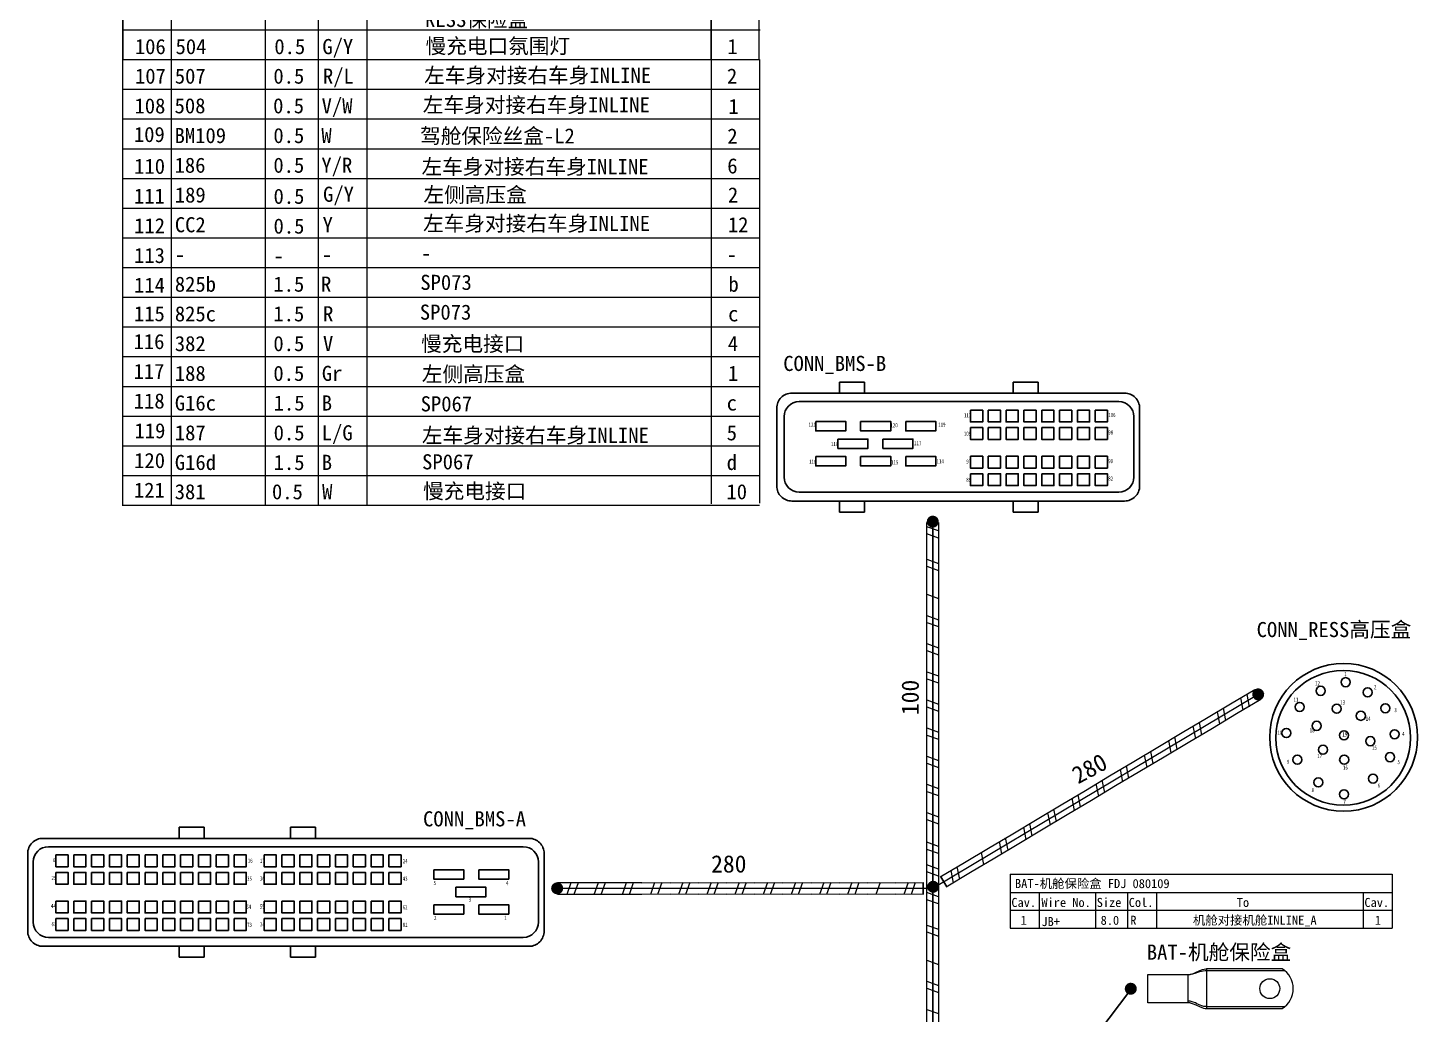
# Model space of a CAD drawing. Header units: millimetres. Extents: x 17 to 3784, y 12 to 1382.
# Drawn here: x 1904.2 to 2020.1, y 214.5 to 297 of the extents above; entities that cross this region are included whole.
import ezdxf

# ---------------------------------------------------------------- set-up
doc = ezdxf.new("R2010")
doc.units = ezdxf.units.MM
doc.styles.add('FangSong_GB2312_Style', font='simfang.ttf')
doc.styles.add('仿宋_GB2312', font='', dxfattribs={"width": 0.7})
doc.styles.get('仿宋_GB2312').set_extended_font_data('宋体')

msp = doc.modelspace()

# ---------------------------------------------------------------- hatches: boundary and pattern name
h = msp.add_hatch(color=0)
edge = h.paths.add_edge_path(flags=0)
edge.add_arc((1979.9, 255.69), 0.507, 180, 540)
h = msp.add_hatch(color=0)
edge = h.paths.add_edge_path(flags=0)
edge.add_arc((2007.1, 241.24), 0.507, 30.8401, 390.8401)
h = msp.add_hatch(color=0)
edge = h.paths.add_edge_path(flags=0)
edge.add_arc((1948.5, 225.02), 0.507, 180, 540)
h = msp.add_hatch(color=0)
edge = h.paths.add_edge_path(flags=0)
edge.add_arc((1979.93, 225.15), 0.507, 180, 540)
h = msp.add_hatch(color=0)
edge = h.paths.add_edge_path(flags=0)
edge.add_arc((1996.45, 216.62), 0.507, 232.8228, 592.8228)

# ---------------------------------------------------------------- linework, layer by layer
for p, q in [((1961.38, 322), (1961.38, 294.33)), ((1912.19, 321.96), (1912.19, 294.41)), ((1979.4, 255.61), (1980.38, 255.61)), ((2007.32, 240.81), (2006.82, 241.66)), ((1981.07, 225.14), (1980.57, 225.98)), ((1948.53, 225.51), (1948.53, 224.52)), ((1979.1, 225.5), (1979.1, 224.53)), ((1979.4, 225.01), (1980.38, 225.01)), ((1979.85, 194.67), (1996.37, 216.45))]:
    msp.add_line(p, q)
at = {"color": 0}
for p, q in [((1972.1, 267.36), (1974.2, 267.36)), ((1972.1, 267.36), (1972.1, 266.44)), ((1974.2, 267.36), (1974.2, 266.44)), ((1986.63, 267.36), (1986.63, 266.44)), ((1986.63, 267.36), (1988.72, 267.36)), ((1988.72, 267.36), (1988.72, 266.44)), ((1968.73, 265.74), (1995.45, 265.74)), ((1967.47, 259.42), (1967.47, 264.47)), ((1996.71, 264.47), (1996.71, 259.42)), ((1995.45, 258.15), (1968.73, 258.15)), ((1972.1, 257.41), (1972.1, 256.49)), ((1974.2, 257.41), (1974.2, 256.49)), ((1986.63, 257.41), (1986.63, 256.49)), ((1988.72, 257.41), (1988.72, 256.49)), ((1974.2, 256.49), (1972.1, 256.49)), ((1988.72, 256.49), (1986.63, 256.49)), ((1916.89, 230.13), (1918.99, 230.13)), ((1916.89, 229.2), (1916.89, 230.13)), ((1918.99, 230.13), (1918.99, 229.2)), ((1926.22, 229.2), (1926.22, 230.13)), ((1926.22, 230.13), (1928.31, 230.13)), ((1928.31, 230.13), (1928.31, 229.2)), ((1905.97, 228.5), (1945.67, 228.5)), ((1904.71, 222.18), (1904.71, 227.24)), ((1946.93, 227.24), (1946.93, 222.18)), ((1945.67, 220.92), (1905.97, 220.92)), ((1916.89, 219.25), (1916.89, 220.17)), ((1918.99, 219.25), (1918.99, 220.17)), ((1926.22, 219.25), (1926.22, 220.17)), ((1928.31, 220.17), (1928.31, 219.25)), ((1918.99, 219.25), (1916.89, 219.25)), ((1928.31, 219.25), (1926.22, 219.25))]:
    msp.add_line(p, q, dxfattribs=at)
at = {"color": 7, "linetype": 'Continuous', "lineweight": 13}
for points in [[(1965.36, 361.8), (1965.36, 294.33)], [(1916.24, 359.28), (1916.24, 294.33)], [(1924.09, 359.28), (1924.09, 294.33)], [(1928.53, 359.28), (1928.53, 294.33)], [(1932.59, 359.28), (1932.59, 294.33)], [(1912.18, 299.37), (1912.18, 257.02)], [(1912.24, 296.81), (1965.47, 296.81)], [(1912.18, 294.34), (1965.42, 294.34)], [(1916.24, 294.34), (1916.24, 257.07)], [(1924.08, 294.34), (1924.08, 257.07)], [(1928.53, 294.34), (1928.53, 257.07)], [(1932.59, 294.34), (1932.59, 257.07)], [(1961.36, 294.34), (1961.36, 257.17)], [(1965.42, 294.34), (1965.42, 257.23)], [(1912.18, 291.86), (1965.42, 291.86)], [(1912.18, 289.37), (1965.42, 289.37)], [(1912.18, 286.88), (1965.42, 286.88)], [(1912.18, 284.4), (1965.42, 284.4)], [(1912.18, 281.91), (1965.42, 281.91)], [(1912.18, 279.43), (1965.42, 279.43)], [(1912.18, 276.94), (1965.42, 276.94)], [(1912.18, 274.46), (1965.42, 274.46)], [(1912.18, 271.97), (1965.42, 271.97)], [(1912.18, 269.49), (1965.42, 269.49)], [(1912.18, 267), (1965.42, 267)], [(1912.18, 264.51), (1965.42, 264.51)], [(1912.18, 262.03), (1965.42, 262.03)], [(1912.18, 259.55), (1965.42, 259.55)], [(1912.19, 257.07), (1965.42, 257.07)], [(1979.89, 253.26), (1979.89, 229.75)], [(1980.19, 225.2), (2007.09, 241.26)], [(1986.37, 226.2), (2018.31, 226.2)], [(1986.37, 226.2), (1986.37, 221.69)], [(2018.31, 226.2), (2018.31, 221.69)], [(1979.83, 225), (1948.5, 225)], [(1986.37, 224.67), (2018.31, 224.67)], [(1988.8, 224.67), (1988.8, 221.69)], [(1993.51, 224.67), (1993.51, 221.69)], [(1996.18, 224.67), (1996.18, 221.69)], [(1998.61, 224.67), (1998.61, 221.69)], [(2015.88, 224.67), (2015.88, 221.69)], [(1979.89, 222.66), (1979.89, 199.15)], [(1986.37, 223.18), (2018.31, 223.18)], [(1986.37, 221.69), (2018.31, 221.69)], [(1997.88, 217.8), (2001.21, 217.8), (2001.21, 215.45), (1997.88, 215.45), (1997.88, 217.8)], [(2001.34, 217.81), (2001.51, 217.83), (2001.65, 217.88), (2001.8, 217.95), (2002.22, 218.14), (2002.44, 218.23), (2002.59, 218.27), (2002.73, 218.29), (2002.78, 218.29)], [(2002.78, 218.13), (2002.68, 218.12), (2002.5, 218.1), (2002.36, 218.07), (2002.1, 218), (2001.81, 217.91), (2001.62, 217.85), (2001.55, 217.84), (2001.41, 217.81)], [(2009.11, 218.29), (2002.78, 218.29), (2002.78, 214.96), (2009.11, 214.96)], [(2009.34, 218.13), (2002.78, 218.13)], [(2002.78, 215.13), (2002.67, 215.13), (2002.57, 215.15), (2002.39, 215.2), (2002.25, 215.25), (2001.98, 215.37), (2001.86, 215.43), (2001.66, 215.51), (2001.58, 215.54), (2001.41, 215.58), (2001.31, 215.59), (2001.21, 215.6)], [(2001.41, 215.44), (2001.59, 215.4), (2001.76, 215.34), (2001.94, 215.25), (2002.38, 215.06), (2002.53, 215), (2002.67, 214.97), (2002.78, 214.96)], [(2002.78, 215.13), (2009.34, 215.13)]]:
    msp.add_lwpolyline(points, dxfattribs=at)
at = {"color": 0}
msp.add_lwpolyline([(1968.12, 257.41, -0.414214), (1966.86, 258.67), (1966.86, 265.18, -0.414214), (1968.12, 266.44), (1995.93, 266.44, -0.414214), (1997.19, 265.18), (1997.19, 258.67, -0.414214), (1995.93, 257.41), (1968.12, 257.41)], format="xyb", dxfattribs=at)
for points in [[(1983.05, 265.01), (1984.07, 265.01), (1984.07, 264.03), (1983.05, 264.03)], [(1984.54, 265.01), (1985.56, 265.01), (1985.56, 264.03), (1984.54, 264.03)], [(1986.03, 265.01), (1987.05, 265.01), (1987.05, 264.03), (1986.03, 264.03)], [(1987.52, 265.01), (1988.54, 265.01), (1988.54, 264.03), (1987.52, 264.03)], [(1989.01, 265.01), (1990.03, 265.01), (1990.03, 264.03), (1989.01, 264.03)], [(1990.5, 265.01), (1991.52, 265.01), (1991.52, 264.03), (1990.5, 264.03)], [(1991.99, 265.01), (1993.01, 265.01), (1993.01, 264.03), (1991.99, 264.03)], [(1993.48, 265.01), (1994.5, 265.01), (1994.5, 264.03), (1993.48, 264.03)], [(1970.11, 264.07), (1972.62, 264.07), (1972.62, 263.28), (1970.11, 263.28)], [(1973.87, 264.07), (1976.38, 264.07), (1976.38, 263.28), (1973.87, 263.28)], [(1977.64, 264.07), (1980.15, 264.07), (1980.15, 263.28), (1977.64, 263.28)], [(1983.05, 263.56), (1984.07, 263.56), (1984.07, 262.57), (1983.05, 262.57)], [(1984.54, 263.56), (1985.56, 263.56), (1985.56, 262.57), (1984.54, 262.57)], [(1986.03, 263.56), (1987.05, 263.56), (1987.05, 262.57), (1986.03, 262.57)], [(1987.52, 263.56), (1988.54, 263.56), (1988.54, 262.57), (1987.52, 262.57)], [(1989.01, 263.56), (1990.03, 263.56), (1990.03, 262.57), (1989.01, 262.57)], [(1990.5, 263.56), (1991.52, 263.56), (1991.52, 262.57), (1990.5, 262.57)], [(1991.99, 263.56), (1993.01, 263.56), (1993.01, 262.57), (1991.99, 262.57)], [(1993.48, 263.56), (1994.5, 263.56), (1994.5, 262.57), (1993.48, 262.57)], [(1971.97, 262.6), (1974.48, 262.6), (1974.48, 261.81), (1971.97, 261.81)], [(1975.73, 262.6), (1978.24, 262.6), (1978.24, 261.81), (1975.73, 261.81)], [(1970.11, 261.14), (1972.62, 261.14), (1972.62, 260.35), (1970.11, 260.35)], [(1973.87, 261.14), (1976.38, 261.14), (1976.38, 260.35), (1973.87, 260.35)], [(1977.64, 261.14), (1980.15, 261.14), (1980.15, 260.35), (1977.64, 260.35)], [(1983.05, 261.16), (1984.07, 261.16), (1984.07, 260.17), (1983.05, 260.17)], [(1984.54, 261.16), (1985.56, 261.16), (1985.56, 260.17), (1984.54, 260.17)], [(1986.03, 261.16), (1987.05, 261.16), (1987.05, 260.17), (1986.03, 260.17)], [(1987.52, 261.16), (1988.54, 261.16), (1988.54, 260.17), (1987.52, 260.17)], [(1989.01, 261.16), (1990.03, 261.16), (1990.03, 260.17), (1989.01, 260.17)], [(1990.5, 261.16), (1991.52, 261.16), (1991.52, 260.17), (1990.5, 260.17)], [(1991.99, 261.16), (1993.01, 261.16), (1993.01, 260.17), (1991.99, 260.17)], [(1993.48, 261.16), (1994.5, 261.16), (1994.5, 260.17), (1993.48, 260.17)], [(1983.05, 259.7), (1984.07, 259.7), (1984.07, 258.71), (1983.05, 258.71)], [(1984.54, 259.7), (1985.56, 259.7), (1985.56, 258.71), (1984.54, 258.71)], [(1986.03, 259.7), (1987.05, 259.7), (1987.05, 258.71), (1986.03, 258.71)], [(1987.52, 259.7), (1988.54, 259.7), (1988.54, 258.71), (1987.52, 258.71)], [(1989.01, 259.7), (1990.03, 259.7), (1990.03, 258.71), (1989.01, 258.71)], [(1990.5, 259.7), (1991.52, 259.7), (1991.52, 258.71), (1990.5, 258.71)], [(1991.99, 259.7), (1993.01, 259.7), (1993.01, 258.71), (1991.99, 258.71)], [(1993.48, 259.7), (1994.5, 259.7), (1994.5, 258.71), (1993.48, 258.71)], [(1906.6, 227.81), (1907.62, 227.81), (1907.62, 226.82), (1906.6, 226.82)], [(1908.09, 227.81), (1909.11, 227.81), (1909.11, 226.82), (1908.09, 226.82)], [(1909.58, 227.81), (1910.6, 227.81), (1910.6, 226.82), (1909.58, 226.82)], [(1911.07, 227.81), (1912.09, 227.81), (1912.09, 226.82), (1911.07, 226.82)], [(1912.56, 227.81), (1913.57, 227.81), (1913.57, 226.82), (1912.56, 226.82)], [(1914.05, 227.81), (1915.06, 227.81), (1915.06, 226.82), (1914.05, 226.82)], [(1915.53, 227.81), (1916.55, 227.81), (1916.55, 226.82), (1915.53, 226.82)], [(1917.02, 227.81), (1918.04, 227.81), (1918.04, 226.82), (1917.02, 226.82)], [(1918.51, 227.81), (1919.53, 227.81), (1919.53, 226.82), (1918.51, 226.82)], [(1920, 227.81), (1921.02, 227.81), (1921.02, 226.82), (1920, 226.82)], [(1921.49, 227.81), (1922.51, 227.81), (1922.51, 226.82), (1921.49, 226.82)], [(1924, 227.81), (1925.02, 227.81), (1925.02, 226.82), (1924, 226.82)], [(1925.49, 227.81), (1926.51, 227.81), (1926.51, 226.82), (1925.49, 226.82)], [(1926.98, 227.81), (1928, 227.81), (1928, 226.82), (1926.98, 226.82)], [(1928.47, 227.81), (1929.49, 227.81), (1929.49, 226.82), (1928.47, 226.82)], [(1929.96, 227.81), (1930.98, 227.81), (1930.98, 226.82), (1929.96, 226.82)], [(1931.45, 227.81), (1932.47, 227.81), (1932.47, 226.82), (1931.45, 226.82)], [(1932.94, 227.81), (1933.96, 227.81), (1933.96, 226.82), (1932.94, 226.82)], [(1934.43, 227.81), (1935.45, 227.81), (1935.45, 226.82), (1934.43, 226.82)], [(1906.6, 226.35), (1907.62, 226.35), (1907.62, 225.36), (1906.6, 225.36)], [(1908.09, 226.35), (1909.11, 226.35), (1909.11, 225.36), (1908.09, 225.36)], [(1909.58, 226.35), (1910.6, 226.35), (1910.6, 225.36), (1909.58, 225.36)], [(1911.07, 226.35), (1912.09, 226.35), (1912.09, 225.36), (1911.07, 225.36)], [(1912.56, 226.35), (1913.57, 226.35), (1913.57, 225.36), (1912.56, 225.36)], [(1914.05, 226.35), (1915.06, 226.35), (1915.06, 225.36), (1914.05, 225.36)], [(1915.53, 226.35), (1916.55, 226.35), (1916.55, 225.36), (1915.53, 225.36)], [(1917.02, 226.35), (1918.04, 226.35), (1918.04, 225.36), (1917.02, 225.36)], [(1918.51, 226.35), (1919.53, 226.35), (1919.53, 225.36), (1918.51, 225.36)], [(1920, 226.35), (1921.02, 226.35), (1921.02, 225.36), (1920, 225.36)], [(1921.49, 226.35), (1922.51, 226.35), (1922.51, 225.36), (1921.49, 225.36)], [(1924, 226.35), (1925.02, 226.35), (1925.02, 225.36), (1924, 225.36)], [(1925.49, 226.35), (1926.51, 226.35), (1926.51, 225.36), (1925.49, 225.36)], [(1926.98, 226.35), (1928, 226.35), (1928, 225.36), (1926.98, 225.36)], [(1928.47, 226.35), (1929.49, 226.35), (1929.49, 225.36), (1928.47, 225.36)], [(1929.96, 226.35), (1930.98, 226.35), (1930.98, 225.36), (1929.96, 225.36)], [(1931.45, 226.35), (1932.47, 226.35), (1932.47, 225.36), (1931.45, 225.36)], [(1932.94, 226.35), (1933.96, 226.35), (1933.96, 225.36), (1932.94, 225.36)], [(1934.43, 226.35), (1935.45, 226.35), (1935.45, 225.36), (1934.43, 225.36)], [(1938.18, 226.58), (1940.69, 226.58), (1940.69, 225.79), (1938.18, 225.79)], [(1941.94, 226.58), (1944.46, 226.58), (1944.46, 225.79), (1941.94, 225.79)], [(1940.04, 225.11), (1942.55, 225.11), (1942.55, 224.32), (1940.04, 224.32)], [(1906.6, 223.95), (1907.62, 223.95), (1907.62, 222.96), (1906.6, 222.96)], [(1908.09, 223.95), (1909.11, 223.95), (1909.11, 222.96), (1908.09, 222.96)], [(1909.58, 223.95), (1910.6, 223.95), (1910.6, 222.96), (1909.58, 222.96)], [(1911.07, 223.95), (1912.09, 223.95), (1912.09, 222.96), (1911.07, 222.96)], [(1912.56, 223.95), (1913.57, 223.95), (1913.57, 222.96), (1912.56, 222.96)], [(1914.05, 223.95), (1915.06, 223.95), (1915.06, 222.96), (1914.05, 222.96)], [(1915.53, 223.95), (1916.55, 223.95), (1916.55, 222.96), (1915.53, 222.96)], [(1917.02, 223.95), (1918.04, 223.95), (1918.04, 222.96), (1917.02, 222.96)], [(1918.51, 223.95), (1919.53, 223.95), (1919.53, 222.96), (1918.51, 222.96)], [(1920, 223.95), (1921.02, 223.95), (1921.02, 222.96), (1920, 222.96)], [(1921.49, 223.95), (1922.51, 223.95), (1922.51, 222.96), (1921.49, 222.96)], [(1924, 223.95), (1925.02, 223.95), (1925.02, 222.96), (1924, 222.96)], [(1925.49, 223.95), (1926.51, 223.95), (1926.51, 222.96), (1925.49, 222.96)], [(1926.98, 223.95), (1928, 223.95), (1928, 222.96), (1926.98, 222.96)], [(1928.47, 223.95), (1929.49, 223.95), (1929.49, 222.96), (1928.47, 222.96)], [(1929.96, 223.95), (1930.98, 223.95), (1930.98, 222.96), (1929.96, 222.96)], [(1931.45, 223.95), (1932.47, 223.95), (1932.47, 222.96), (1931.45, 222.96)], [(1932.94, 223.95), (1933.96, 223.95), (1933.96, 222.96), (1932.94, 222.96)], [(1934.43, 223.95), (1935.45, 223.95), (1935.45, 222.96), (1934.43, 222.96)], [(1938.18, 223.65), (1940.69, 223.65), (1940.69, 222.86), (1938.18, 222.86)], [(1941.94, 223.65), (1944.46, 223.65), (1944.46, 222.86), (1941.94, 222.86)], [(1906.6, 222.49), (1907.62, 222.49), (1907.62, 221.5), (1906.6, 221.5)], [(1908.09, 222.49), (1909.11, 222.49), (1909.11, 221.5), (1908.09, 221.5)], [(1909.58, 222.49), (1910.6, 222.49), (1910.6, 221.5), (1909.58, 221.5)], [(1911.07, 222.49), (1912.09, 222.49), (1912.09, 221.5), (1911.07, 221.5)], [(1912.56, 222.49), (1913.57, 222.49), (1913.57, 221.5), (1912.56, 221.5)], [(1914.05, 222.49), (1915.06, 222.49), (1915.06, 221.5), (1914.05, 221.5)], [(1915.53, 222.49), (1916.55, 222.49), (1916.55, 221.5), (1915.53, 221.5)], [(1917.02, 222.49), (1918.04, 222.49), (1918.04, 221.5), (1917.02, 221.5)], [(1918.51, 222.49), (1919.53, 222.49), (1919.53, 221.5), (1918.51, 221.5)], [(1920, 222.49), (1921.02, 222.49), (1921.02, 221.5), (1920, 221.5)], [(1921.49, 222.49), (1922.51, 222.49), (1922.51, 221.5), (1921.49, 221.5)], [(1924, 222.49), (1925.02, 222.49), (1925.02, 221.5), (1924, 221.5)], [(1925.49, 222.49), (1926.51, 222.49), (1926.51, 221.5), (1925.49, 221.5)], [(1926.98, 222.49), (1928, 222.49), (1928, 221.5), (1926.98, 221.5)], [(1928.47, 222.49), (1929.49, 222.49), (1929.49, 221.5), (1928.47, 221.5)], [(1929.96, 222.49), (1930.98, 222.49), (1930.98, 221.5), (1929.96, 221.5)], [(1931.45, 222.49), (1932.47, 222.49), (1932.47, 221.5), (1931.45, 221.5)], [(1932.94, 222.49), (1933.96, 222.49), (1933.96, 221.5), (1932.94, 221.5)], [(1934.43, 222.49), (1935.45, 222.49), (1935.45, 221.5), (1934.43, 221.5)]]:
    msp.add_lwpolyline(points, close=True, dxfattribs=at)
at = {"color": 7, "linetype": 'Continuous', "lineweight": 0}
for points in [[(1980.37, 254.91), (1979.39, 255.26)], [(1979.4, 253.26), (1979.4, 255.62)], [(1980.38, 255.62), (1980.38, 253.26)], [(1980.37, 254.32), (1979.39, 254.68)], [(1979.4, 250.91), (1979.4, 253.26)], [(1979.4, 252.56), (1980.38, 252.2)], [(1980.38, 253.26), (1980.38, 250.91)], [(1979.4, 251.97), (1980.38, 251.61)], [(1979.4, 248.55), (1979.4, 250.91)], [(1980.38, 250.91), (1980.38, 248.55)], [(1979.4, 249.61), (1980.38, 249.26)], [(1979.4, 246.2), (1979.4, 248.55)], [(1980.38, 248.55), (1980.38, 246.2)], [(1979.4, 247.85), (1980.38, 247.49)], [(1979.4, 247.26), (1980.38, 246.91)], [(1979.4, 243.84), (1979.4, 246.2)], [(1980.38, 246.2), (1980.38, 243.84)], [(1979.4, 245.49), (1980.38, 245.14)], [(1979.4, 244.9), (1980.38, 244.55)], [(1979.4, 241.49), (1979.4, 243.84)], [(1980.38, 243.84), (1980.38, 241.49)], [(1979.4, 243.14), (1980.38, 242.79)], [(1979.4, 242.55), (1980.38, 242.2)], [(1979.4, 239.14), (1979.4, 241.49)], [(1980.38, 241.49), (1980.38, 239.14)], [(2004.79, 240.45), (2006.81, 241.66)], [(2005.63, 240.94), (2005.83, 239.91)], [(2006.14, 241.24), (2006.34, 240.21)], [(1979.4, 240.78), (1980.38, 240.43)], [(1979.4, 240.2), (1980.38, 239.84)], [(2002.77, 239.25), (2004.79, 240.45)], [(2003.68, 239.79), (2003.88, 238.77)], [(2004.18, 240.09), (2004.38, 239.07)], [(2007.31, 240.82), (2005.29, 239.61)], [(1979.4, 236.78), (1979.4, 239.14)], [(1980.38, 239.14), (1980.38, 236.78)], [(2000.74, 238.04), (2002.77, 239.25)], [(2002.16, 238.89), (2002.36, 237.86)], [(2005.29, 239.61), (2003.27, 238.4)], [(1979.4, 238.43), (1980.38, 238.08)], [(1979.4, 237.84), (1980.38, 237.49)], [(1998.72, 236.83), (2000.75, 238.04)], [(2000.34, 236.66), (2000.14, 237.68)], [(2003.27, 238.4), (2001.25, 237.2)], [(2001.65, 238.58), (2001.85, 237.56)], [(1979.4, 234.43), (1979.4, 236.78)], [(1980.38, 236.78), (1980.38, 234.43)], [(1996.7, 235.63), (1998.72, 236.83)], [(1998.32, 235.45), (1998.12, 236.47)], [(2001.25, 237.2), (1999.23, 235.99)], [(1999.83, 236.35), (1999.63, 237.38)], [(1979.4, 236.08), (1980.38, 235.72)], [(1979.4, 235.49), (1980.38, 235.13)], [(1994.68, 234.42), (1996.7, 235.63)], [(1996.3, 234.24), (1996.1, 235.26)], [(1999.23, 235.99), (1997.21, 234.78)], [(1997.81, 235.15), (1997.61, 236.17)], [(1979.4, 232.07), (1979.4, 234.43)], [(1980.38, 234.43), (1980.38, 232.07)], [(1992.66, 233.21), (1994.68, 234.42)], [(1994.27, 233.03), (1994.07, 234.06)], [(1997.2, 234.79), (1995.18, 233.58)], [(1995.79, 233.94), (1995.59, 234.96)], [(1979.4, 233.72), (1980.38, 233.37)], [(1979.4, 233.13), (1980.38, 232.78)], [(1990.64, 232), (1992.66, 233.21)], [(1992.25, 231.83), (1992.05, 232.85)], [(1995.18, 233.58), (1993.16, 232.37)], [(1993.77, 232.73), (1993.57, 233.76)], [(1979.4, 229.72), (1979.4, 232.07)], [(1980.38, 232.07), (1980.38, 229.72)], [(1988.62, 230.8), (1990.64, 232.01)], [(1993.16, 232.37), (1991.14, 231.16)], [(1991.75, 231.53), (1991.55, 232.55)], [(1979.4, 231.37), (1980.38, 231.01)], [(1979.4, 230.78), (1980.38, 230.42)], [(1986.6, 229.59), (1988.62, 230.8)], [(1991.14, 231.16), (1989.12, 229.96)], [(1989.73, 230.32), (1989.53, 231.34)], [(1990.23, 230.62), (1990.03, 231.64)], [(1979.4, 227.22), (1979.4, 230.12)], [(1980.38, 229.86), (1980.38, 227.22)], [(1984.57, 228.38), (1986.6, 229.59)], [(1989.12, 229.96), (1987.1, 228.75)], [(1987.7, 229.11), (1987.5, 230.14)], [(1988.21, 229.41), (1988.01, 230.44)], [(1980.38, 228.51), (1979.4, 228.87)], [(1980.38, 227.92), (1979.4, 228.28)], [(1982.55, 227.18), (1984.57, 228.39)], [(1987.1, 228.75), (1985.08, 227.54)], [(1985.68, 227.9), (1985.48, 228.93)], [(1986.19, 228.21), (1985.99, 229.23)], [(1979.4, 224.98), (1979.4, 227.34)], [(1980.38, 227.34), (1980.38, 224.98)], [(1980.53, 225.97), (1982.55, 227.18)], [(1985.08, 227.54), (1983.06, 226.34)], [(1984.17, 227), (1983.97, 228.02)], [(1980.37, 226.63), (1979.39, 226.99)], [(1980.37, 226.04), (1979.39, 226.4)], [(1983.05, 226.34), (1981.03, 225.13)], [(1981.64, 225.49), (1981.44, 226.51)], [(1982.15, 225.79), (1981.95, 226.82)], [(1948.53, 225.5), (1950.89, 225.5)], [(1949.33, 224.53), (1949.68, 225.51)], [(1949.91, 224.53), (1950.27, 225.51)], [(1950.89, 225.5), (1953.24, 225.5)], [(1951.59, 224.51), (1951.95, 225.5)], [(1952.18, 224.51), (1952.53, 225.5)], [(1953.24, 225.5), (1955.59, 225.5)], [(1953.95, 224.51), (1954.3, 225.5)], [(1954.54, 224.51), (1954.89, 225.5)], [(1955.59, 225.49), (1957.95, 225.5)], [(1956.65, 225.5), (1956.3, 224.51)], [(1957.24, 225.5), (1956.89, 224.51)], [(1957.95, 225.49), (1960.3, 225.5)], [(1959.01, 225.5), (1958.65, 224.51)], [(1959.6, 225.5), (1959.24, 224.51)], [(1960.3, 225.49), (1962.66, 225.5)], [(1961.36, 225.5), (1961.01, 224.51)], [(1961.95, 225.5), (1961.6, 224.51)], [(1962.66, 225.49), (1965.01, 225.5)], [(1963.72, 225.5), (1963.36, 224.51)], [(1964.31, 225.5), (1963.95, 224.51)], [(1965.01, 225.49), (1967.37, 225.5)], [(1966.07, 225.5), (1965.72, 224.51)], [(1966.66, 225.5), (1966.31, 224.51)], [(1967.37, 225.49), (1969.72, 225.5)], [(1968.43, 225.5), (1968.07, 224.51)], [(1969.01, 225.5), (1968.66, 224.51)], [(1969.72, 225.49), (1972.07, 225.5)], [(1970.78, 225.5), (1970.43, 224.51)], [(1971.37, 225.5), (1971.02, 224.51)], [(1972.07, 225.49), (1974.43, 225.5)], [(1973.13, 225.5), (1972.78, 224.51)], [(1973.72, 225.5), (1973.37, 224.51)], [(1974.43, 225.49), (1976.78, 225.5)], [(1975.49, 225.5), (1975.14, 224.51)], [(1976.78, 225.49), (1979.14, 225.5)], [(1977.84, 225.5), (1977.49, 224.51)], [(1978.43, 225.5), (1978.08, 224.51)], [(1979.4, 222.66), (1979.4, 225.01)], [(1980.38, 225.01), (1980.38, 222.66)], [(1950.89, 224.51), (1948.53, 224.51)], [(1953.24, 224.51), (1950.89, 224.51)], [(1955.59, 224.51), (1953.24, 224.51)], [(1957.95, 224.52), (1955.59, 224.51)], [(1960.3, 224.52), (1957.95, 224.51)], [(1962.66, 224.52), (1960.3, 224.51)], [(1965.01, 224.52), (1962.66, 224.51)], [(1967.37, 224.52), (1965.01, 224.51)], [(1969.72, 224.52), (1967.37, 224.51)], [(1972.07, 224.52), (1969.72, 224.51)], [(1974.43, 224.52), (1972.07, 224.51)], [(1976.78, 224.52), (1974.43, 224.51)], [(1979.14, 224.52), (1976.78, 224.51)], [(1980.37, 224.31), (1979.39, 224.66)], [(1980.37, 223.72), (1979.39, 224.07)], [(1979.4, 220.31), (1979.4, 222.66)], [(1980.38, 222.66), (1980.38, 220.31)], [(1979.4, 221.95), (1980.38, 221.6)], [(1979.4, 221.37), (1980.38, 221.01)], [(1979.4, 217.95), (1979.4, 220.31)], [(1980.38, 220.31), (1980.38, 217.95)], [(1979.4, 219.01), (1980.38, 218.66)], [(1979.4, 215.6), (1979.4, 217.95)], [(1980.38, 217.95), (1980.38, 215.6)], [(1979.4, 217.25), (1980.38, 216.89)], [(1979.4, 216.66), (1980.38, 216.3)], [(1979.4, 213.24), (1979.4, 215.6)], [(1980.38, 215.6), (1980.38, 213.24)], [(1979.4, 214.89), (1980.38, 214.54)]]:
    msp.add_lwpolyline(points, dxfattribs=at)
at = {"color": 7, "linetype": 'Continuous', "lineweight": 25}
for points in [[(1979.89, 224.62), (1979.89, 255.59)], [(1979.89, 198.36), (1979.89, 224.99)]]:
    msp.add_lwpolyline(points, dxfattribs=at)
at = {"color": 0}
msp.add_lwpolyline([(1905.51, 229.2), (1946.15, 229.2, -0.414214), (1947.41, 227.94), (1947.41, 221.44, -0.414214), (1946.15, 220.17), (1905.51, 220.17, -0.414214), (1904.24, 221.44), (1904.24, 227.94, -0.414214)], format="xyb", close=True, dxfattribs=at)
at = {"color": 1}
for centre, radius in [((2014.24, 237.65), 6.18), ((2014.21, 237.61), 5.63), ((2014.41, 242.26), 0.38), ((2012.33, 241.54), 0.38), ((2016.25, 241.41), 0.38), ((2010.57, 240.19), 0.38), ((2013.67, 240.04), 0.38), ((2015.68, 239.45), 0.38), ((2017.73, 240.08), 0.38), ((2011.99, 238.61), 0.38), ((2009.45, 238.01), 0.38), ((2014.27, 237.82), 0.38), ((2016.48, 237.33), 0.38), ((2018.5, 237.91), 0.38), ((2012.52, 236.61), 0.38), ((2018.12, 235.99), 0.38), ((2010.38, 235.78), 0.38), ((2014.29, 235.78), 0.38), ((2012.12, 233.88), 0.38), ((2016.7, 234.2), 0.38), ((2014.27, 232.89), 0.38)]:
    msp.add_circle(centre, radius, dxfattribs=at)
at = {"color": 7, "linetype": 'Continuous', "lineweight": 13}
msp.add_circle((2008.07, 216.63), 0.833, dxfattribs=at)
at = {"color": 0}
for centre, start, end in [((1968.73, 264.47), 90, 180), ((1995.45, 264.47), 0, 90), ((1968.73, 259.42), 180, 270), ((1995.45, 259.42), 270, 0), ((1905.97, 227.24), 90, 180), ((1945.67, 227.24), 0, 90), ((1905.97, 222.18), 180, 270), ((1945.67, 222.18), 270, 0)]:
    msp.add_arc(centre, 1.26, start, end, dxfattribs=at)
at = {"color": 7, "linetype": 'Continuous', "lineweight": 13}
for centre, radius, start, end in [((2001.22, 219.42), 1.62, 270, 277), ((2008.07, 216.63), 1.96, 302, 58), ((2001.21, 213.88), 1.57, 83, 90), ((2001.22, 213.86), 1.59, 83, 90)]:
    msp.add_arc(centre, radius, start, end, dxfattribs=at)

# ---------------------------------------------------------------- texts
at = {"color": 7, "linetype": 'Continuous', "style": 'FangSong_GB2312_Style'}
for s, height, p in [('RESS保险盒', 1.265, (1937.46, 297.06)), ('106', 1.265, (1913.2, 294.79)), ('504', 1.265, (1916.6, 294.79)), ('0.5', 1.265, (1924.86, 294.79)), ('G/Y', 1.265, (1928.87, 294.79)), ('慢充电口氛围灯', 1.265, (1937.5, 294.84)), ('1', 1.27, (1962.73, 294.79)), ('107', 1.265, (1913.21, 292.32)), ('507', 1.265, (1916.54, 292.32)), ('0.5', 1.265, (1924.78, 292.32)), ('R/L', 1.265, (1928.92, 292.32)), ('左车身对接右车身INLINE', 1.2655, (1937.38, 292.39)), ('2', 1.27, (1962.69, 292.32)), ('108', 1.265, (1913.17, 289.83)), ('508', 1.265, (1916.52, 289.84)), ('0.5', 1.265, (1924.76, 289.84)), ('V/W', 1.265, (1928.81, 289.84)), ('左车身对接右车身INLINE', 1.2655, (1937.27, 289.92)), ('1', 1.27, (1962.82, 289.78)), ('109', 1.265, (1913.12, 287.44)), ('BM109', 1.265, (1916.52, 287.35)), ('0.5', 1.265, (1924.78, 287.35)), ('W', 1.27, (1928.79, 287.35)), ('驾舱保险丝盒-L2', 1.265, (1937.04, 287.32)), ('2', 1.27, (1962.72, 287.3)), ('186', 1.265, (1916.52, 284.87)), ('0.5', 1.265, (1924.78, 284.87)), ('Y/R', 1.265, (1928.79, 284.87)), ('左车身对接右车身INLINE', 1.2655, (1937.16, 284.75)), ('110', 1.265, (1913.14, 284.78)), ('6', 1.27, (1962.72, 284.81)), ('G/Y', 1.265, (1928.93, 282.44)), ('左侧高压盒', 1.265, (1937.33, 282.4)), ('111', 1.265, (1913.12, 282.29)), ('189', 1.265, (1916.54, 282.38)), ('0.5', 1.265, (1924.79, 282.27)), ('2', 1.27, (1962.77, 282.38)), ('左车身对接右车身INLINE', 1.2655, (1937.29, 280)), ('112', 1.265, (1913.14, 279.81)), ('CC2', 1.265, (1916.54, 279.89)), ('0.5', 1.265, (1924.79, 279.78)), ('Y', 1.27, (1928.89, 279.89)), ('12', 1.265, (1962.77, 279.89)), ('113', 1.265, (1913.13, 277.32)), ('-', 1.27, (1937.12, 277.51)), ('-', 1.27, (1916.54, 277.41)), ('-', 1.27, (1924.79, 277.3)), ('-', 1.27, (1928.82, 277.41)), ('-', 1.27, (1962.67, 277.41)), ('114', 1.265, (1913.13, 274.84)), ('825b', 1.265, (1916.54, 274.92)), ('1.5', 1.265, (1924.78, 274.92)), ('R', 1.27, (1928.76, 274.92)), ('SP073', 1.265, (1937.06, 275.07)), ('b', 1.27, (1962.82, 274.92)), ('115', 1.265, (1913.12, 272.45)), ('825c', 1.265, (1916.54, 272.44)), ('1.5', 1.265, (1924.78, 272.44)), ('R', 1.27, (1928.93, 272.44)), ('SP073', 1.265, (1937.02, 272.58)), ('c', 1.27, (1962.79, 272.44)), ('116', 1.265, (1913.09, 270.12)), ('382', 1.265, (1916.54, 269.95)), ('0.5', 1.265, (1924.78, 269.95)), ('V', 1.27, (1928.92, 269.95)), ('慢充电接口', 1.265, (1937.13, 269.93)), ('4', 1.27, (1962.77, 269.95)), ('117', 1.265, (1913.09, 267.63)), ('188', 1.265, (1916.54, 267.46)), ('0.5', 1.265, (1924.78, 267.46)), ('Gr', 1.265, (1928.83, 267.46)), ('左侧高压盒', 1.265, (1937.19, 267.4)), ('1', 1.27, (1962.77, 267.46)), ('118', 1.265, (1913.11, 265.15)), ('G16c', 1.265, (1916.54, 264.98)), ('1.5', 1.265, (1924.8, 264.98)), ('B', 1.27, (1928.82, 264.98)), ('SP067', 1.265, (1937.09, 264.91)), ('c', 1.27, (1962.67, 264.98)), ('119', 1.265, (1913.17, 262.66)), ('187', 1.265, (1916.54, 262.49)), ('0.5', 1.265, (1924.8, 262.49)), ('L/G', 1.265, (1928.82, 262.49)), ('左车身对接右车身INLINE', 1.2655, (1937.19, 262.28)), ('5', 1.27, (1962.67, 262.49)), ('120', 1.265, (1913.14, 260.17)), ('G16d', 1.265, (1916.54, 260.01)), ('1.5', 1.265, (1924.8, 260.01)), ('B', 1.27, (1928.82, 260.01)), ('SP067', 1.265, (1937.21, 260.06)), ('d', 1.27, (1962.67, 260.01)), ('121', 1.265, (1913.12, 257.69)), ('381', 1.265, (1916.53, 257.56)), ('0.5', 1.265, (1924.66, 257.56)), ('W', 1.27, (1928.85, 257.56)), ('慢充电接口', 1.265, (1937.29, 257.61)), ('10', 1.265, (1962.65, 257.56)), ('280', 1.447, (1961.37, 226.34)), ('Cav.', 0.759, (1986.47, 223.46)), ('Wire No.', 0.759, (1988.98, 223.46)), ('Size', 0.759, (1993.6, 223.46)), ('Col.', 0.759, (1996.28, 223.46)), ('To', 0.759, (2005.31, 223.46)), ('Cav.', 0.759, (2015.98, 223.46)), ('1', 0.759, (1987.24, 221.97)), ('JB+', 0.759, (1988.98, 221.86)), ('8.0', 0.759, (1993.93, 221.97)), ('R', 0.759, (1996.41, 221.97)), ('机舱对接机舱INLINE_A', 0.7593, (2001.64, 221.98)), ('1', 0.759, (2016.85, 221.97))]:
    msp.add_text(s, height=height, dxfattribs=at).set_placement(p)
at = {"color": 0, "linetype": 'Continuous', "style": 'FangSong_GB2312_Style'}
for s, height, p in [('CONN_BMS-B', 1.265, (1967.4, 268.29)), ('CONN_RESS高压盒', 1.2655, (2006.97, 246.03)), ('CONN_BMS-A', 1.265, (1937.29, 230.2)), ('BAT-机舱保险盒 FDJ 080109', 0.7593, (1986.77, 225.04)), ('BAT-机舱保险盒', 1.265, (1997.79, 219.05))]:
    msp.add_text(s, height=height, dxfattribs=at).set_placement(p)
at = {"color": 7, "linetype": 'Continuous', "style": 'FangSong_GB2312_Style'}
for s, rotation, p in [('100', 90, (1978.73, 239.51)), ('280', 28.307, (1992.04, 233.71))]:
    msp.add_text(s, height=1.447, rotation=rotation, dxfattribs=at).set_placement(p)
at = {"color": 0, "char_height": 0.353, "attachment_point": 1, "style": '仿宋_GB2312'}
for s, insert, width in [('113', (1982.51, 264.76), 0.8328), ('106', (1994.57, 264.79), 0.6283), ('121', (1969.52, 263.98), 0.6062), ('120', (1976.36, 263.93), 0.6302), ('119', (1980.36, 263.98), 0.6283), ('105', (1982.5, 263.23), 0.8328), ('98', (1994.57, 263.33), 0.4238), ('118', (1971.39, 262.36), 0.6265), ('117', (1978.34, 262.43), 0.6265), ('116', (1969.56, 260.88), 0.6283), ('115', (1976.41, 260.83), 0.6246), ('114', (1980.22, 260.91), 0.6375), ('97', (1982.7, 260.89), 0.5651), ('90', (1994.57, 260.93), 0.4275), ('82', (1994.57, 259.47), 0.4219), ('89', (1982.7, 259.37), 0.5675), ('6', (1906.35, 227.57), 0.2506), ('16', (1922.64, 227.51), 0.5233), ('17', (1923.65, 227.5), 0.5208), ('24', (1935.59, 227.47), 0.4312), ('25', (1906.23, 226.07), 0.5577), ('35', (1922.58, 226.01), 0.5528), ('36', (1923.65, 226.02), 0.5577), ('43', (1935.59, 226.01), 0.4256), ('5', (1938.17, 225.65), 0.1787), ('4', (1944.22, 225.63), 0.2027), ('44', (1906.19, 223.73), 0.5847), ('54', (1922.51, 223.65), 0.57), ('55', (1923.65, 223.68), 0.5528), ('62', (1935.59, 223.61), 0.4201), ('3', (1941.1, 224.25), 0.1787), ('2', (1938.21, 222.72), 0.1824), ('1', (1944.08, 222.74), 0.1345), ('63', (1906.23, 222.21), 0.5601), ('73', (1922.58, 222.15), 0.5503), ('74', (1923.65, 222.17), 0.5675), ('81', (1935.59, 222.15), 0.4035)]:
    msp.add_mtext(s, dxfattribs=dict(at, insert=insert, width=width))
at = {"color": 1, "char_height": 0.353, "width": 0.1345, "attachment_point": 1, "style": '仿宋_GB2312'}
for s, insert in [('12', (2011.86, 242.35)), ('1', (2014.29, 243.12)), ('11', (2010.06, 240.98)), ('2', (2016.78, 242.02)), ('13', (2013.96, 240.75)), ('3', (2018.48, 240.11)), ('14', (2016.09, 239.38)), ('10', (2008.7, 238.22)), ('18', (2011.41, 238.42)), ('19', (2014.14, 238.07)), ('4', (2019.13, 238.11)), ('15', (2016.61, 236.96)), ('9', (2009.5, 235.78)), ('17', (2012.04, 236.26)), ('16', (2014.19, 235.3)), ('5', (2018.74, 235.76)), ('8', (2011.56, 233.42)), ('6', (2017.09, 233.79)), ('7', (2014.23, 232.44))]:
    msp.add_mtext(s, dxfattribs=dict(at, insert=insert))

doc.saveas('drawing.dxf')
